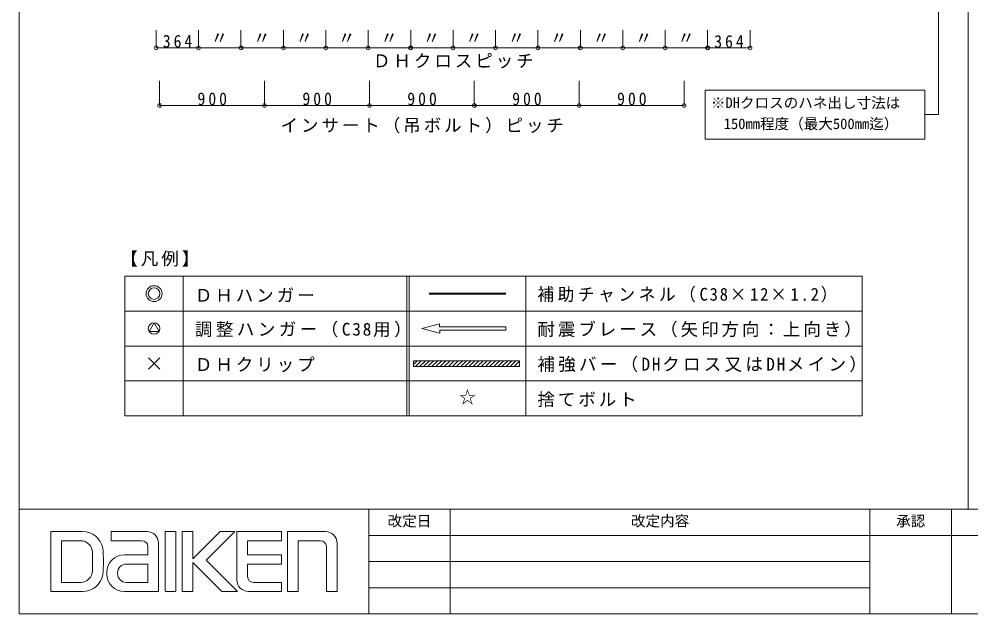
# Model space of a CAD drawing. Units: millimetres on the paper, enlarged 20 times, with parts at other scales. Extents: x -4155 to 4045, y -2866 to 2834.
# Drawn here: x -4155 to -888, y -2866 to -823 of the extents above; entities that cross this region are included whole.
import ezdxf
from ezdxf.enums import TextEntityAlignment as Align

# ---------------------------------------------------------------- set-up
doc = ezdxf.new("R2010")
doc.units = ezdxf.units.MM
doc.header["$LTSCALE"] = 20
for name, color, linetype, lineweight in [('0-0_基本', 7, 'Continuous', 9), ('0-3_文字', 7, 'Continuous', 9), ('0-4_ブレース', 7, 'Continuous', 9), ('F-0_図枠', 7, 'Continuous', 9), ('F-1_レイアウト', 7, 'Continuous', 9)]:
    doc.layers.add(name, color=color, linetype=linetype, lineweight=lineweight)
doc.styles.add('ＭＳ ゴシック', font='')
doc.styles.get('ＭＳ ゴシック').set_extended_font_data('MS Gothic')

msp = doc.modelspace()

# ---------------------------------------------------------------- linework, layer by layer
at = {"layer": '0-0_基本'}
for p, q in [((-2747.31, -1763.65), (-2484.41, -1763.65)), ((-2747.31, -1763.65), (-2484.41, -1763.65)), ((-2747.31, -1767.65), (-2484.41, -1767.65)), ((-2747.31, -1767.65), (-2484.41, -1767.65))]:
    msp.add_line(p, q, dxfattribs=at)
at = {"layer": '0-3_文字'}
for p, q in [((-999.55, -691.56), (-999.55, -1150.81)), ((-3684.4, -921.6), (-3684.4, -861.01)), ((-3538.8, -921.6), (-3538.8, -861.01)), ((-3393.2, -921.6), (-3393.2, -861.01)), ((-3247.6, -921.6), (-3247.6, -861.01)), ((-3102, -921.6), (-3102, -861.01)), ((-2956.4, -921.6), (-2956.4, -861.01)), ((-2810.8, -921.6), (-2810.8, -861.01)), ((-2665.2, -921.6), (-2665.2, -861.01)), ((-2519.6, -921.6), (-2519.6, -861.01)), ((-2374, -921.6), (-2374, -861.01)), ((-2228.4, -921.6), (-2228.4, -861.01)), ((-2082.8, -921.6), (-2082.8, -861.01)), ((-1937.2, -921.6), (-1937.2, -861.01)), ((-1791.6, -921.6), (-1791.6, -861.01)), ((-1646, -921.6), (-1646, -861.01)), ((-3684.4, -921.6), (-1646, -921.6)), ((-3672.4, -1119.44), (-3672.4, -1034.97)), ((-3312.4, -1119.44), (-3312.4, -1034.97)), ((-1800.53, -1066.81), (-1046.5, -1066.81)), ((-1046.5, -1066.81), (-1046.5, -1150.81)), ((-3672.4, -1119.44), (-3312.4, -1119.44)), ((-1046.5, -1150.81), (-1046.5, -1234.81)), ((-999.55, -1150.81), (-1046.5, -1150.81)), ((-3791.38, -1705.65), (-1261.4, -1705.65)), ((-3791.38, -1705.65), (-1261.4, -1705.65)), ((-3791.38, -1705.65), (-3791.38, -2065.65)), ((-3791.38, -1705.65), (-3791.38, -2185.65)), ((-3591.38, -1705.65), (-3591.38, -2065.65)), ((-3591.38, -1705.65), (-3591.38, -2185.65)), ((-2823.86, -1705.65), (-2823.86, -2065.65)), ((-2823.86, -1705.65), (-2823.86, -2185.65)), ((-2815.86, -1705.65), (-2815.86, -2065.65)), ((-2815.86, -1705.65), (-2815.86, -2185.65)), ((-2415.86, -1705.65), (-2415.86, -2065.65)), ((-2415.86, -1705.65), (-2415.86, -2185.65)), ((-1261.4, -1705.65), (-1261.4, -2065.65)), ((-1261.4, -1705.65), (-1261.4, -2185.65)), ((-3791.38, -1825.65), (-1261.4, -1825.65)), ((-3791.38, -1825.65), (-1261.4, -1825.65)), ((-3691.38, -1865.87), (-3708.51, -1895.54)), ((-3691.38, -1865.87), (-3708.51, -1895.54)), ((-3674.25, -1895.54), (-3691.38, -1865.87)), ((-3674.25, -1895.54), (-3691.38, -1865.87)), ((-3708.51, -1895.54), (-3674.25, -1895.54)), ((-3708.51, -1895.54), (-3674.25, -1895.54)), ((-3791.38, -1945.65), (-1261.4, -1945.65)), ((-3791.38, -1945.65), (-1261.4, -1945.65)), ((-3710.65, -2024.91), (-3672.11, -1986.38)), ((-3710.65, -1986.38), (-3672.11, -2024.91)), ((-3710.65, -2024.91), (-3672.11, -1986.38)), ((-3710.65, -1986.38), (-3672.11, -2024.91)), ((-2800.85, -1996.39), (-2436.85, -1996.39)), ((-2800.85, -2016.39), (-2800.85, -1996.39)), ((-2800.85, -2008.51), (-2788.73, -1996.39)), ((-2800.85, -1996.39), (-2436.85, -1996.39)), ((-2800.85, -2016.39), (-2800.85, -1996.39)), ((-2800.85, -2008.51), (-2788.73, -1996.39)), ((-2436.85, -2016.39), (-2800.85, -2016.39)), ((-2436.85, -2016.39), (-2800.85, -2016.39)), ((-2794.59, -2016.39), (-2774.59, -1996.39)), ((-2794.59, -2016.39), (-2774.59, -1996.39)), ((-2791.09, -1996.39), (-2709.09, -1996.39)), ((-2791.09, -1996.39), (-2709.09, -1996.39)), ((-2780.44, -2016.39), (-2760.44, -1996.39)), ((-2780.44, -2016.39), (-2760.44, -1996.39)), ((-2766.3, -2016.39), (-2746.3, -1996.39)), ((-2766.3, -2016.39), (-2746.3, -1996.39)), ((-2752.16, -2016.39), (-2732.16, -1996.39)), ((-2752.16, -2016.39), (-2732.16, -1996.39)), ((-2499.09, -1996.39), (-2739.09, -1996.39)), ((-2499.09, -1996.39), (-2739.09, -1996.39)), ((-2738.02, -2016.39), (-2718.02, -1996.39)), ((-2738.02, -2016.39), (-2718.02, -1996.39)), ((-2723.88, -2016.39), (-2703.88, -1996.39)), ((-2723.88, -2016.39), (-2703.88, -1996.39)), ((-2709.73, -2016.39), (-2689.73, -1996.39)), ((-2709.73, -2016.39), (-2689.73, -1996.39)), ((-2695.59, -2016.39), (-2675.59, -1996.39)), ((-2695.59, -2016.39), (-2675.59, -1996.39)), ((-2681.45, -2016.39), (-2661.45, -1996.39)), ((-2681.45, -2016.39), (-2661.45, -1996.39)), ((-2667.31, -2016.39), (-2647.31, -1996.39)), ((-2667.31, -2016.39), (-2647.31, -1996.39)), ((-2653.16, -2016.39), (-2633.16, -1996.39)), ((-2653.16, -2016.39), (-2633.16, -1996.39)), ((-2639.02, -2016.39), (-2619.02, -1996.39)), ((-2639.02, -2016.39), (-2619.02, -1996.39)), ((-2624.88, -2016.39), (-2604.88, -1996.39)), ((-2624.88, -2016.39), (-2604.88, -1996.39)), ((-2610.74, -2016.39), (-2590.74, -1996.39)), ((-2610.74, -2016.39), (-2590.74, -1996.39)), ((-2596.6, -2016.39), (-2576.6, -1996.39)), ((-2596.6, -2016.39), (-2576.6, -1996.39)), ((-2582.45, -2016.39), (-2562.45, -1996.39)), ((-2582.45, -2016.39), (-2562.45, -1996.39)), ((-2568.31, -2016.39), (-2548.31, -1996.39)), ((-2568.31, -2016.39), (-2548.31, -1996.39)), ((-2554.17, -2016.39), (-2534.17, -1996.39)), ((-2554.17, -2016.39), (-2534.17, -1996.39)), ((-2540.03, -2016.39), (-2520.03, -1996.39)), ((-2540.03, -2016.39), (-2520.03, -1996.39)), ((-2529.09, -1996.39), (-2447.09, -1996.39)), ((-2529.09, -1996.39), (-2447.09, -1996.39)), ((-2525.89, -2016.39), (-2505.89, -1996.39)), ((-2525.89, -2016.39), (-2505.89, -1996.39)), ((-2511.74, -2016.39), (-2491.74, -1996.39)), ((-2511.74, -2016.39), (-2491.74, -1996.39)), ((-2497.6, -2016.39), (-2477.6, -1996.39)), ((-2497.6, -2016.39), (-2477.6, -1996.39)), ((-2483.46, -2016.39), (-2463.46, -1996.39)), ((-2483.46, -2016.39), (-2463.46, -1996.39)), ((-2469.32, -2016.39), (-2449.32, -1996.39)), ((-2469.32, -2016.39), (-2449.32, -1996.39)), ((-2455.18, -2016.39), (-2436.85, -1998.06)), ((-2455.18, -2016.39), (-2436.85, -1998.06)), ((-2441.03, -2016.39), (-2436.85, -2012.21)), ((-2441.03, -2016.39), (-2436.85, -2012.21)), ((-2436.85, -1996.39), (-2436.85, -2016.39)), ((-2436.85, -1996.39), (-2436.85, -2016.39)), ((-3791.38, -2065.65), (-1261.4, -2065.65)), ((-3791.38, -2065.65), (-1261.4, -2065.65)), ((-3791.38, -2185.65), (-1261.4, -2185.65))]:
    msp.add_line(p, q, dxfattribs=at)
for points in [[(-3312.4, -1119.44), (-2952.4, -1119.44), (-2952.4, -1034.97)], [(-2952.4, -1119.44), (-2592.4, -1119.44), (-2592.4, -1034.97)], [(-2592.4, -1119.44), (-2232.4, -1119.44), (-2232.4, -1034.97)], [(-2232.4, -1119.44), (-1872.4, -1119.44), (-1872.4, -1034.97)], [(-1800.53, -1066.81), (-1800.53, -1234.81), (-1046.5, -1234.81)]]:
    msp.add_lwpolyline(points, dxfattribs=at)
for centre, radius in [((-3684.4, -921.6), 6.38), ((-3538.8, -921.6), 6.38), ((-3393.2, -921.6), 6.38), ((-3247.6, -921.6), 6.38), ((-3102, -921.6), 6.38), ((-2956.4, -921.6), 6.38), ((-2810.8, -921.6), 6.38), ((-2665.2, -921.6), 6.38), ((-2519.6, -921.6), 6.38), ((-2374, -921.6), 6.38), ((-2228.4, -921.6), 6.38), ((-2082.8, -921.6), 6.38), ((-1937.2, -921.6), 6.38), ((-1791.6, -921.6), 6.38), ((-1646, -921.6), 6.38), ((-3672.4, -1119.44), 6.38), ((-3312.4, -1119.44), 6.38), ((-2952.4, -1119.44), 6.38), ((-2592.4, -1119.44), 6.38), ((-2232.4, -1119.44), 6.38), ((-1872.4, -1119.44), 6.38), ((-3691.38, -1765.65), 27.25), ((-3691.38, -1765.65), 27.25), ((-3691.38, -1765.65), 19.78), ((-3691.38, -1765.65), 19.78), ((-3691.38, -1885.65), 19.78), ((-3691.38, -1885.65), 19.78)]:
    msp.add_circle(centre, radius, dxfattribs=at)
at = {"layer": '0-4_ブレース'}
for p, q in [((-2772.23, -1885.7), (-2711.41, -1869.41)), ((-2772.23, -1885.7), (-2711.41, -1869.41)), ((-2772.23, -1885.7), (-2711.41, -1902)), ((-2772.23, -1885.7), (-2711.41, -1902)), ((-2711.41, -1869.41), (-2711.41, -1879.7)), ((-2711.41, -1869.41), (-2711.41, -1879.7)), ((-2711.41, -1879.7), (-2484.41, -1879.7)), ((-2711.41, -1879.7), (-2484.41, -1879.7)), ((-2711.21, -1891.7), (-2484.41, -1891.7)), ((-2711.21, -1901.23), (-2711.21, -1891.7)), ((-2711.21, -1891.7), (-2484.41, -1891.7)), ((-2711.21, -1901.23), (-2711.21, -1891.7)), ((-2484.41, -1879.7), (-2484.41, -1891.7)), ((-2484.41, -1879.7), (-2484.41, -1891.7))]:
    msp.add_line(p, q, dxfattribs=at)
at = {"layer": 'F-0_図枠'}
for p, q in [((-4154.85, -2865.65), (-4154.85, 2834.35)), ((-4154.85, -2505.65), (4045.15, -2505.65)), ((-2954.85, -2505.65), (-2954.85, -2865.65)), ((-2674.85, -2865.65), (-2674.85, -2505.65)), ((-1234.85, -2865.65), (-1234.85, -2505.65)), ((-954.85, -2865.65), (-954.85, -2505.65)), ((-4046.25, -2788.65), (-4046.25, -2582.64)), ((-3936.49, -2582.64), (-4046.25, -2582.64)), ((-3838.93, -2614.13), (-3838.93, -2582.64)), ((-3716.22, -2582.64), (-3838.93, -2582.64)), ((-3653.92, -2786.03), (-3653.92, -2582.64)), ((-3594.87, -2788.65), (-3594.87, -2582.64)), ((-3558.13, -2582.64), (-3594.87, -2582.64)), ((-3558.13, -2675.81), (-3464.97, -2582.64)), ((-3558.13, -2675.81), (-3558.13, -2582.64)), ((-3512.21, -2681.05), (-3413.79, -2582.64)), ((-3413.79, -2582.64), (-3464.97, -2582.64)), ((-3253.71, -2582.64), (-3407.23, -2582.64)), ((-3407.23, -2748.65), (-3407.23, -2582.64)), ((-3253.71, -2582.64), (-3253.71, -2614.13)), ((-3234.03, -2788.65), (-3234.03, -2582.64)), ((-3103.45, -2582.64), (-3234.03, -2582.64)), ((-2954.85, -2595.65), (-394.85, -2595.65)), ((-4009.51, -2757.16), (-4009.51, -2614.13)), ((-3943.23, -2614.13), (-4009.51, -2614.13)), ((-3732.96, -2614.13), (-3838.93, -2614.13)), ((-3712.96, -2634.13), (-3712.96, -2662.68)), ((-3676.22, -2622.64), (-3676.22, -2788.65)), ((-3253.71, -2614.13), (-3370.49, -2614.13)), ((-3370.49, -2662.68), (-3370.49, -2614.13)), ((-3197.29, -2788.65), (-3197.29, -2614.13)), ((-3120.19, -2614.13), (-3197.29, -2614.13)), ((-3100.19, -2634.13), (-3100.19, -2788.65)), ((-3063.45, -2622.64), (-3063.45, -2788.65)), ((-3793.36, -2662.68), (-3712.96, -2662.68)), ((-3253.71, -2662.68), (-3370.49, -2662.68)), ((-3253.71, -2662.68), (-3253.71, -2694.18)), ((-3786.62, -2694.18), (-3712.96, -2694.18)), ((-3712.96, -2694.18), (-3712.96, -2757.16)), ((-3558.13, -2688.93), (-3458.41, -2788.65)), ((-3558.13, -2788.65), (-3558.13, -2688.93)), ((-3512.21, -2681.05), (-3404.61, -2788.65)), ((-3253.71, -2694.18), (-3370.49, -2694.18)), ((-3370.49, -2737.16), (-3370.49, -2694.18)), ((-2954.85, -2685.65), (-1234.85, -2685.65)), ((-3853.36, -2728.65), (-3853.36, -2722.68)), ((-3816.62, -2727.16), (-3816.62, -2724.18)), ((-3943.23, -2757.16), (-4009.51, -2757.16)), ((-3786.62, -2757.16), (-3712.96, -2757.16)), ((-3350.49, -2757.16), (-3253.71, -2757.16)), ((-3253.71, -2757.16), (-3253.71, -2788.65)), ((-2954.85, -2775.65), (-1234.85, -2775.65)), ((-3936.49, -2788.65), (-4046.25, -2788.65)), ((-3793.36, -2788.65), (-3676.22, -2788.65)), ((-3653.92, -2788.65), (-3617.18, -2788.65)), ((-3594.87, -2788.65), (-3558.13, -2788.65)), ((-3458.41, -2788.65), (-3404.61, -2788.65)), ((-3367.23, -2788.65), (-3253.71, -2788.65)), ((-3234.03, -2788.65), (-3197.29, -2788.65)), ((-3100.19, -2788.65), (-3063.45, -2788.65)), ((-4154.85, -2865.65), (4045.15, -2865.65))]:
    msp.add_line(p, q, dxfattribs=at)
msp.add_lwpolyline([(-3617.18, -2787.34), (-3617.18, -2582.64), (-3653.92, -2582.64)], dxfattribs=at)
for centre, radius, start, end in [((-3936.49, -2652.64), 70, 10.62488, 90), ((-3716.22, -2622.64), 40, 0, 90), ((-3103.45, -2622.64), 40, 0, 90), ((-3943.23, -2654.13), 40, 0, 90), ((-4291.42, -2685.65), 426.21, 353.81627, 6.18373), ((-3732.96, -2634.13), 20, 0, 90), ((-3120.19, -2634.13), 20, 0, 90), ((-4433.16, -2685.65), 530.87, 356.59695, 3.40305), ((-3793.36, -2722.68), 60, 90, 180), ((-3786.62, -2724.18), 30, 90, 180), ((-3943.23, -2717.16), 40, 270, 0), ((-3936.49, -2718.65), 70, 270, 349.37512), ((-3793.36, -2728.65), 60, 180, 270), ((-3786.62, -2727.16), 30, 180, 270), ((-3350.49, -2737.16), 20, 180, 270), ((-3367.23, -2748.65), 40, 180, 270)]:
    msp.add_arc(centre, radius, start, end, dxfattribs=at)
at = {"layer": 'F-1_レイアウト'}
msp.add_line((-897.93, -2505.65), (-897.93, 2834.35), dxfattribs=at)

# ---------------------------------------------------------------- texts
at = {"layer": '0-3_文字', "style": 'ＭＳ ゴシック'}
for s, height, p in [('〃', 43.99, (-3497.36, -922.36)), ('〃', 43.99, (-3351.76, -922.36)), ('〃', 43.99, (-3206.16, -922.36)), ('〃', 43.99, (-3060.56, -922.36)), ('〃', 43.99, (-2914.96, -922.36)), ('〃', 43.99, (-2769.36, -922.36)), ('〃', 43.99, (-2623.76, -922.36)), ('〃', 43.99, (-2478.16, -922.36)), ('〃', 43.99, (-2332.56, -922.36)), ('〃', 43.99, (-2186.96, -922.36)), ('〃', 43.99, (-2041.36, -922.36)), ('〃', 43.99, (-1895.76, -922.36)), ('※DHクロスのハネ出し寸法は', 36.66, (-1780.53, -1139.81)), ('150mm程度（最大500mm迄）', 36.66, (-1736.57, -1211.81)), ('☆', 43.99, (-2645.86, -2155.65))]:
    msp.add_text(s, height=height, dxfattribs=at).set_placement(p, align=Align.BOTTOM_LEFT)
at = {"layer": '0-3_文字', "char_height": 43.99, "attachment_point": 7, "style": 'ＭＳ ゴシック'}
for s, insert in [('\\T1.38;\\W0.9;364', (-3661.6, -921.6)), ('\\T1.38;\\W0.9;364', (-1769.01, -922.36)), ('\\T1.17;ＤＨクロスピッチ', (-2940.2, -992.62)), ('\\T1.38;\\W0.9;900', (-3542.4, -1119.44)), ('\\T1.38;\\W0.9;900', (-3182.4, -1119.44)), ('\\T1.38;\\W0.9;900', (-2822.4, -1119.44)), ('\\T1.38;\\W0.9;900', (-2462.4, -1119.44)), ('\\T1.38;\\W0.9;900', (-2102.4, -1119.44)), ('\\T1.17;インサート（吊ボルト）ピッチ', (-3257.4, -1215.52)), ('\\T1.17;【凡例】', (-3807.02, -1672.71)), ('\\T1.17;【凡例】', (-3807.02, -1672.71)), ('\\T1.17;ＤＨハンガー', (-3551.38, -1795.65)), ('\\T1.17;ＤＨハンガー', (-3551.38, -1795.65)), ('\\T1.22;\\W0.95;補助チャンネル（C38×12×1.2）', (-2375.86, -1795.65)), ('\\T1.22;\\W0.95;補助チャンネル（C38×12×1.2）', (-2375.86, -1795.65)), ('\\T1.2;調整ハンガー（C38用）', (-3551.38, -1915.65)), ('\\T1.2;調整ハンガー（C38用）', (-3551.38, -1915.65)), ('\\T1.17;耐震ブレース（矢印方向：上向き）', (-2375.86, -1915.65)), ('\\T1.17;耐震ブレース（矢印方向：上向き）', (-2375.86, -1915.65)), ('\\T1.17;ＤＨクリップ', (-3551.38, -2035.65)), ('\\T1.17;ＤＨクリップ', (-3551.38, -2035.65)), ('\\T1.19;補強バー（DHクロス又はDHメイン）', (-2375.86, -2035.65)), ('\\T1.19;補強バー（DHクロス又はDHメイン）', (-2375.86, -2035.65)), ('\\T1.17;捨てボルト', (-2375.86, -2155.65))]:
    msp.add_mtext(s, dxfattribs=dict(at, insert=insert))
at = {"layer": 'F-0_図枠', "style": 'ＭＳ ゴシック'}
for s, p in [('改定日', (-2889.85, -2575.65)), ('改定内容', (-2054.85, -2575.65)), ('承認', (-1144.85, -2575.65))]:
    msp.add_text(s, height=36.66, dxfattribs=at).set_placement(p, align=Align.BOTTOM_LEFT)

doc.saveas('drawing.dxf')
